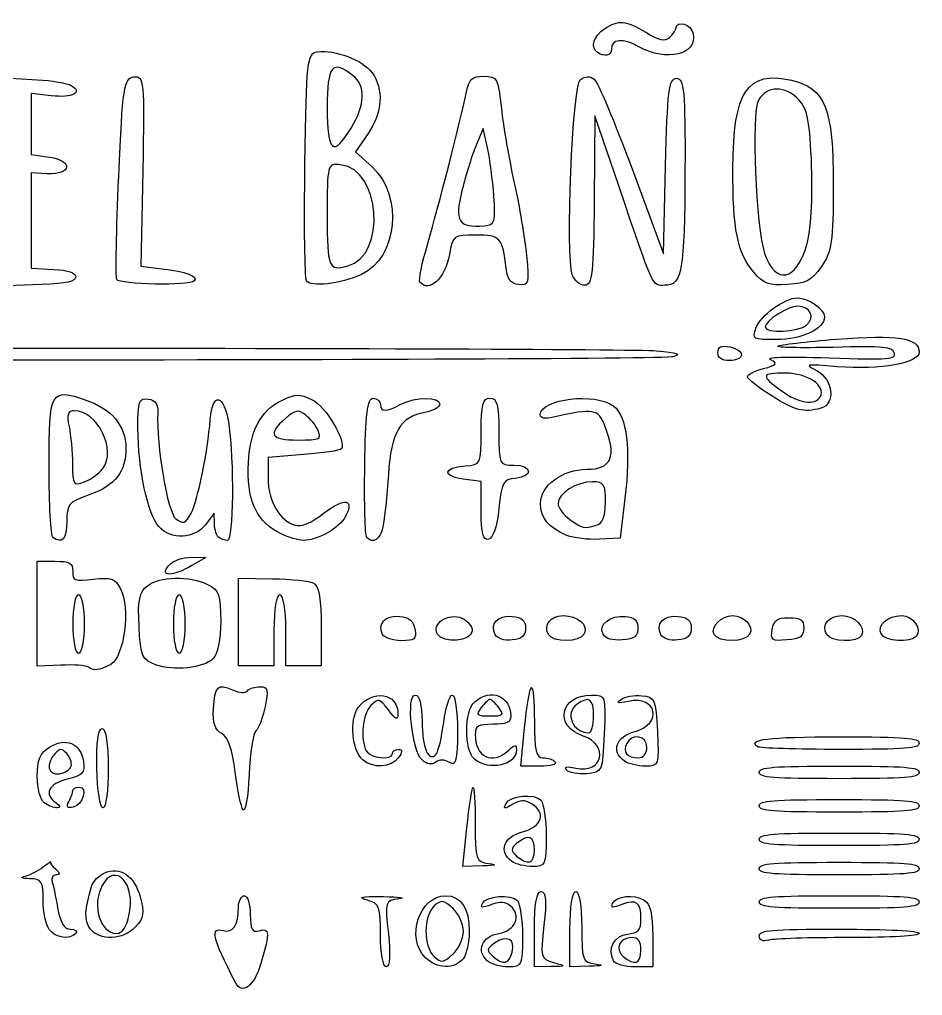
# Model space of a CAD drawing. Extents: x -6.1 to 24.6, y -6.3 to 20.9.
# Drawn here: x 10.57 to 24.63, y 5.69 to 20.88 of the extents above; entities that cross this region are included whole.
import ezdxf

# ---------------------------------------------------------------- set-up
doc = ezdxf.new("R2010")
doc.units = 0
doc.layers.add('Capa_1', color=7, linetype='CONTINUOUS')

msp = doc.modelspace()

# ---------------------------------------------------------------- linework, layer by layer
at = {"layer": 'Capa_1', "color": 7}
for points in [[(19.567933, 20.367397)], [(15.732101, 19.190076)], [(17.954373, 18.132544)], [(22.827213, 17.374421)], [(15.67863, 17.044144)], [(19.175508, 16.906844)], [(21.998848, 16.948907)], [(12.083304, 16.835225)], [(15.037635, 16.817749)], [(16.803266, 16.792116)], [(22.822522, 16.123973)], [(22.033798, 16.075974)], [(21.441418, 15.695533)], [(22.270931, 15.025614)], [(23.037034, 15.010564)], [(15.218384, 14.480932)], [(11.867245, 13.889599)], [(17.755875, 13.223887)], [(19.545041, 13.006787)], [(11.091185, 12.815362)], [(13.671065, 12.815362)], [(14.643138, 12.873572)], [(15.973312, 12.820899)], [(19.091884, 12.848919)], [(12.893914, 12.381336)], [(11.582592, 11.469884)], [(13.148947, 11.469884)], [(16.22284, 11.307121)], [(17.07322, 11.315151)], [(17.975952, 11.302548)], [(18.802719, 11.307109)], [(19.654897, 11.311848)], [(20.555833, 11.302558)], [(21.38215, 11.30796)], [(22.286925, 11.383721)], [(23.133233, 11.30713)], [(23.983497, 11.315378)], [(11.641507, 10.798918)], [(12.688254, 10.835138)], [(18.032291, 10.167812)], [(19.506508, 10.037601)], [(20.335755, 9.549326)], [(22.058179, 9.558403)], [(15.913063, 9.354048)], [(16.836613, 9.352205)], [(17.651991, 9.36417)], [(19.985628, 9.334484)], [(11.374106, 9.257103)], [(11.774253, 9.223804)], [(19.089048, 9.194496)], [(22.086388, 9.1587)], [(10.956048, 8.683442)], [(11.337562, 8.699416)], [(14.052735, 8.57661)], [(22.086388, 8.63787)], [(22.086388, 8.117041)], [(18.585122, 7.954282)], [(18.234995, 7.771992)], [(22.086388, 7.661315)], [(22.086388, 7.140486)], [(12.279518, 6.950224)], [(11.032996, 6.713032)], [(11.669116, 6.724724)], [(16.189519, 6.621753)], [(17.479459, 6.684759)], [(22.086388, 6.61269)], [(20.243616, 6.391792)], [(16.885783, 6.27607)], [(18.239539, 6.360793)], [(17.852223, 6.225449)], [(19.818815, 6.224297)], [(13.930769, 5.887237)]]:
    msp.add_lwpolyline(points, close=True, dxfattribs=at)
for points in [[(10.406204, 18.351322), (10.430858, 19.965923), (10.845482, 19.943687)], [(11.064115, 19.69424), (10.753344, 19.729874), (10.753344, 19.253827), (10.753344, 18.77778), (11.036692, 18.737738)], [(19.892842, 18.305778), (19.52611, 19.37999), (19.51631, 18.061639)], [(17.855644, 18.881237), (17.788761, 19.184678), (17.678532, 18.924263)], [(15.995968, 19.106038), (15.802417, 18.823529), (16.063286, 18.581864)], [(20.105703, 18.557391), (20.597059, 17.231566), (20.62765, 18.598745)], [(11.003114, 18.480794), (10.753344, 18.49305), (10.753344, 17.752307), (10.753344, 17.011563), (11.098864, 16.991357)], [(12.487617, 18.524612), (12.457907, 17.039385), (12.783522, 17.001527)], [(10.912967, 16.756281), (10.38155, 16.736722), (10.406204, 18.351322)], [(14.991882, 14.106605), (14.438887, 14.061255), (14.438887, 13.738896)], [(17.755875, 13.223887), (17.755875, 13.686666), (17.475861, 13.726237)], [(19.994552, 13.422997), (19.921132, 12.80451), (19.598647, 12.788541)], [(13.60595, 13.026948), (13.60226, 13.195133), (13.464799, 13.016098)], [(13.240214, 12.509378), (13.471432, 12.507208), (13.253913, 12.379166)], [(11.211527, 10.828833), (10.845482, 10.813571), (10.845482, 11.630006), (10.845482, 12.44644), (11.121898, 12.44644)], [(13.978194, 11.500354), (13.978194, 12.181862), (14.50799, 12.174392)], [(14.531025, 11.372229), (14.531025, 10.818847), (14.254609, 10.818847), (13.978194, 10.818847), (13.978194, 11.500354)], [(15.268133, 11.42936), (15.268133, 10.818847), (14.991718, 10.818847), (14.715302, 10.818847), (14.715302, 11.372229)], [(18.669682, 9.256359), (18.374812, 9.256359), (18.432736, 9.852324)], [(17.775599, 7.702733), (17.472839, 7.693873), (17.53474, 8.296076)], [(18.838504, 6.135503), (18.585122, 6.131383), (18.585122, 6.71731)], [(19.437404, 6.140243), (19.137954, 6.131383), (19.137954, 6.71731)], [(20.427894, 6.611684), (20.427894, 6.131377), (20.148587, 6.131377)]]:
    msp.add_lwpolyline(points, dxfattribs=at)
for points in [[(19.675006, 20.737078), (19.901079, 20.881641), (19.996933, 20.873521), (20.318041, 20.682607)], [(20.788613, 20.747168), (20.804408, 20.878411), (21.027714, 20.807693), (21.056902, 20.662205)], [(19.567933, 20.367397), (19.45345, 20.448289), (19.505745, 20.628844), (19.675006, 20.737078)], [(20.318041, 20.682607), (20.529144, 20.557094), (20.612364, 20.53868), (20.68583, 20.601227)], [(20.68583, 20.601227), (20.73805, 20.645688), (20.784304, 20.711361), (20.788613, 20.747168)], [(20.210862, 20.458432), (19.960472, 20.597599), (19.782923, 20.580744), (19.782923, 20.417807)], [(21.056902, 20.662205), (21.123087, 20.332319), (20.644962, 20.21716), (20.210862, 20.458432)], [(15.013181, 18.631452), (15.036172, 20.241723), (15.048847, 20.356323), (15.206318, 20.377724)], [(15.206318, 20.377724), (15.482619, 20.415275), (15.912479, 20.253278), (16.055657, 20.057642)], [(19.782923, 20.417807), (19.782923, 20.319426), (19.672476, 20.293528), (19.567933, 20.367397)], [(15.760615, 20.009625), (15.437771, 20.261692), (15.360272, 20.165013), (15.360272, 19.510197)], [(21.674935, 18.566193), (21.679585, 19.761364), (21.901192, 20.094732), (22.585008, 19.93527)], [(10.845482, 19.943687), (11.073525, 19.931457), (11.311478, 19.891516), (11.374265, 19.854931)], [(12.114963, 18.435208), (12.176171, 19.842071), (12.194921, 19.966187), (12.34941, 19.987104)], [(12.34941, 19.987104), (12.5086, 20.008658), (12.515783, 19.93265), (12.487617, 18.524612)], [(15.732101, 19.190076), (15.953188, 19.554514), (15.96351, 19.851211), (15.760615, 20.009625)], [(16.055657, 20.057642), (16.244646, 19.799408), (16.221835, 19.435715), (15.995968, 19.106038)], [(17.528853, 19.754336), (17.571394, 19.957601), (17.616498, 19.998475), (17.798258, 19.998475)], [(17.798258, 19.998475), (18.004369, 19.998475), (18.019664, 19.970281), (18.07195, 19.493921)], [(19.175507, 16.906844), (19.067129, 17.211957), (19.175607, 19.855847), (19.300173, 19.943826)], [(19.300173, 19.943826), (19.382282, 20.001843), (19.442465, 20.004665), (19.514358, 19.953866)], [(19.514358, 19.953866), (19.569352, 19.915008), (19.835458, 19.286594), (20.105703, 18.557391)], [(20.62765, 18.598745), (20.653656, 19.761006), (20.678955, 19.965924), (20.796448, 19.965924)], [(20.796448, 19.965924), (20.915279, 19.965924), (20.933881, 19.765114), (20.929131, 18.533641)], [(22.585008, 19.93527), (23.114116, 19.811885), (23.23812, 19.50286), (23.23812, 18.307672)], [(11.374265, 19.854931), (11.564135, 19.744294), (11.394424, 19.656366), (11.064115, 19.69424)], [(22.7062, 19.627136), (22.49232, 19.857591), (22.203549, 19.856217), (22.07413, 19.624126)], [(16.924679, 17.394325), (17.087415, 17.945085), (17.431471, 19.289033), (17.528853, 19.754336)], [(22.07413, 19.624126), (21.958765, 19.417244), (22.029795, 17.642702), (22.169625, 17.238315)], [(22.901379, 18.593123), (22.875981, 19.278122), (22.836628, 19.486598), (22.7062, 19.627136)], [(15.360272, 19.510197), (15.360272, 18.813971), (15.454646, 18.732721), (15.732101, 19.190076)], [(18.07195, 19.493921), (18.10241, 19.216416), (18.192154, 18.6964), (18.271378, 18.33833)], [(17.678532, 18.924263), (17.617906, 18.781035), (17.518723, 18.464369), (17.458126, 18.220561)], [(17.954373, 18.132544), (17.936859, 18.377433), (17.892429, 18.714345), (17.855644, 18.881237)], [(11.036692, 18.737738), (11.410903, 18.684855), (11.381808, 18.462211), (11.003114, 18.480794)], [(15.037635, 16.817749), (15.010652, 16.867434), (14.999647, 17.6836), (15.013181, 18.631452)], [(15.567584, 18.619549), (15.362027, 18.640176), (15.360272, 18.633423), (15.360272, 17.822028)], [(15.67863, 17.044144), (16.289144, 17.209681), (16.1942, 18.556667), (15.567584, 18.619549)], [(16.063286, 18.581864), (16.550971, 18.130083), (16.453176, 17.171428), (15.892948, 16.912058)], [(21.998848, 16.948907), (21.74594, 17.242757), (21.671232, 17.615772), (21.674935, 18.566193)], [(22.827213, 17.374424), (22.887716, 17.580351), (22.919541, 18.103311), (22.901379, 18.593123)], [(12.083304, 16.835225), (12.064126, 16.874177), (12.078374, 17.59417), (12.114963, 18.435208)], [(20.929131, 18.533641), (20.923051, 16.956876), (20.88545, 16.743288), (20.613967, 16.743288)], [(18.271378, 18.33833), (18.350604, 17.980259), (18.436704, 17.472222), (18.462714, 17.209358)], [(20.613967, 16.743288), (20.414731, 16.743288), (20.459052, 16.647256), (19.892842, 18.305778)], [(23.23812, 18.307672), (23.23812, 17.426877), (23.214387, 17.263131), (23.053842, 17.036255)], [(17.458126, 18.220561), (17.338516, 17.739322), (17.403938, 17.634685), (17.801944, 17.670643)], [(17.801944, 17.670643), (17.96957, 17.685788), (17.983344, 17.727524), (17.954373, 18.132544)], [(19.51631, 18.061639), (19.50799, 16.94383), (19.485752, 16.743288), (19.370055, 16.743288)], [(15.360272, 17.822028), (15.360272, 17.015039), (15.381349, 16.963539), (15.67863, 17.044144)], [(17.674505, 17.524533), (17.322785, 17.524533), (17.319807, 17.522353), (17.261516, 17.221858)], [(18.145627, 17.004236), (18.092965, 17.485566), (18.057681, 17.524533), (17.674505, 17.524533)], [(16.803266, 16.792116), (16.780112, 16.818971), (16.834748, 17.089965), (16.924679, 17.394325)], [(22.169625, 17.238315), (22.341664, 16.740784), (22.660431, 16.806761), (22.827213, 17.374421)], [(17.261516, 17.221858), (17.188418, 16.845025), (16.950232, 16.621657), (16.803266, 16.792116)], [(18.462714, 17.209358), (18.50611, 16.770772), (18.496028, 16.733297), (18.340252, 16.754165)], [(23.053842, 17.036255), (22.894394, 16.810927), (22.823275, 16.773128), (22.526003, 16.755716)], [(11.444383, 16.873495), (11.444383, 16.800239), (11.311608, 16.770953), (10.912967, 16.756281)], [(11.098864, 16.991357), (11.331857, 16.977732), (11.444383, 16.939347), (11.444383, 16.873495)], [(12.783522, 17.001527), (13.166242, 16.957029), (13.354895, 16.885838), (13.289182, 16.81071)], [(15.892948, 16.912058), (15.563053, 16.759325), (15.097257, 16.707965), (15.037635, 16.817749)], [(18.340252, 16.754165), (18.2202, 16.770248), (18.163216, 16.843467), (18.145627, 17.004236)], [(19.370055, 16.743288), (19.295007, 16.743288), (19.20746, 16.816889), (19.175508, 16.906844)], [(22.526003, 16.755716), (22.222992, 16.737968), (22.160771, 16.760766), (21.998848, 16.948907)], [(13.289182, 16.81071), (13.218861, 16.730312), (12.123997, 16.75257), (12.083304, 16.835225)], [(22.033798, 16.075974), (22.098459, 16.270448), (22.480674, 16.547977), (22.683846, 16.547977)], [(22.68818, 16.417769), (22.530458, 16.417769), (22.178527, 16.192988), (22.178527, 16.09225)], [(22.683846, 16.547977), (22.849254, 16.547977), (23.099912, 16.368678), (23.099912, 16.25036)], [(22.822522, 16.123973), (22.961382, 16.242195), (22.881098, 16.417769), (22.68818, 16.417769)], [(22.178527, 16.09225), (22.178527, 15.990476), (22.695642, 16.015948), (22.822522, 16.123973)], [(23.099912, 16.25036), (23.099912, 16.064687), (22.745308, 15.896939), (22.352815, 15.896939)], [(22.352815, 15.896939), (21.986855, 15.896939), (21.976251, 15.902889), (22.033798, 16.075974)], [(23.289225, 15.904229), (24.236867, 15.978987), (24.57413, 15.926833), (24.57413, 15.705533)], [(21.441418, 15.695533), (21.441418, 15.787593), (21.489009, 15.810852), (21.625695, 15.785595)], [(22.373792, 15.795897), (22.405173, 15.818236), (22.817119, 15.866985), (23.289225, 15.904229)], [(-1.90285, 15.725331), (-1.332669, 15.780552), (19.909023, 15.778799), (20.480176, 15.723481)], [(20.480176, 15.723481), (20.818909, 15.690675), (20.883196, 15.6682), (20.746418, 15.630401)], [(21.625695, 15.57142), (21.505861, 15.57142), (21.441418, 15.614823), (21.441418, 15.695533)], [(21.625695, 15.785595), (21.727047, 15.766868), (21.809971, 15.711017), (21.809971, 15.661483)], [(21.809971, 15.661483), (21.809971, 15.611948), (21.727047, 15.57142), (21.625695, 15.57142)], [(23.235323, 15.777282), (22.730099, 15.765181), (22.342411, 15.773562), (22.373792, 15.795897)], [(23.174595, 15.613441), (24.117087, 15.583248), (24.213731, 15.590537), (24.185323, 15.68967)], [(24.185323, 15.68967), (24.157885, 15.785422), (24.037752, 15.796501), (23.235323, 15.777282)], [(24.57413, 15.705533), (24.57413, 15.52743), (23.979303, 15.420298), (23.299414, 15.475949)], [(20.746418, 15.630401), (20.494931, 15.560901), (-2.330335, 15.558202), (-2.330335, 15.627671)], [(22.15237, 15.446562), (22.357513, 15.501673), (22.378276, 15.525784), (22.267544, 15.58031)], [(22.267544, 15.58031), (22.173728, 15.626505), (22.450843, 15.636627), (23.174595, 15.613441)], [(23.299414, 15.475949), (22.798204, 15.516974), (22.785679, 15.514395), (22.984739, 15.411149)], [(21.90211, 15.320192), (21.90211, 15.352719), (22.014727, 15.409586), (22.15237, 15.446562)], [(22.495787, 15.376109), (22.113651, 15.376109), (22.104486, 15.340184), (22.42611, 15.102981)], [(23.037034, 15.010564), (23.128333, 15.178676), (22.836002, 15.376109), (22.495787, 15.376109)], [(22.984739, 15.411149), (23.235596, 15.281036), (23.276772, 14.892181), (23.046306, 14.829693)], [(22.270931, 15.025614), (22.06808, 15.155106), (21.90211, 15.287666), (21.90211, 15.320192)], [(11.02976, 13.924168), (11.02976, 15.109339), (11.048501, 15.143097), (11.603226, 14.957099)], [(13.54024, 14.654908), (13.576038, 15.096704), (13.757527, 15.054014), (13.826524, 14.587569)], [(14.661536, 14.955359), (14.881643, 15.057261), (14.916734, 15.057623), (15.127244, 14.960169)], [(18.677261, 14.726577), (18.677261, 14.978001), (19.54079, 15.080298), (19.820389, 14.861997)], [(22.42611, 15.102981), (22.693204, 14.905995), (22.958452, 14.865869), (23.037034, 15.010564)], [(11.603226, 14.957099), (11.996775, 14.825143), (12.227561, 14.550285), (12.227561, 14.213536)], [(12.413662, 14.518258), (12.412052, 14.938002), (12.431125, 14.992302), (12.57308, 14.972196)], [(12.57308, 14.972196), (12.686643, 14.956111), (12.730944, 14.892134), (12.722896, 14.755835)], [(14.129828, 13.878723), (14.135388, 14.439208), (14.309888, 14.792554), (14.661536, 14.955359)], [(15.127244, 14.960169), (15.33685, 14.863127), (15.6677, 14.302809), (15.579419, 14.194377)], [(15.944361, 13.927661), (15.954832, 14.727658), (15.986402, 14.985486), (16.073866, 14.985486)], [(16.073866, 14.985486), (16.137475, 14.985486), (16.189519, 14.941541), (16.189519, 14.887831)], [(16.50658, 14.889901), (16.734007, 15.011446), (17.110905, 15.014556), (17.110905, 14.894891)], [(17.110905, 14.894891), (17.110905, 14.845061), (17.007773, 14.786003), (16.881724, 14.763649)], [(17.755875, 14.468981), (17.755875, 14.884694), (17.782845, 14.985486), (17.894083, 14.985486)], [(17.894083, 14.985486), (18.005416, 14.985486), (18.032291, 14.884214), (18.032291, 14.464656)], [(23.046306, 14.829693), (22.774299, 14.755939), (22.640367, 14.789781), (22.270931, 15.025614)], [(11.422586, 14.790175), (11.323212, 14.790175), (11.303367, 14.730607), (11.341247, 14.546035)], [(11.867245, 13.889599), (12.085939, 14.178334), (11.783843, 14.790175), (11.422586, 14.790175)], [(12.722896, 14.755835), (12.693673, 14.260884), (12.875447, 13.19772), (13.004939, 13.106225)], [(15.021953, 14.725072), (14.902956, 14.811624), (14.867416, 14.805252), (14.709358, 14.669031)], [(16.189519, 14.887831), (16.189519, 14.766323), (16.27641, 14.76689), (16.50658, 14.889901)], [(16.881724, 14.763649), (16.494238, 14.694932), (16.354345, 14.457451), (16.311829, 13.796197)], [(19.683333, 14.552706), (19.578966, 14.818288), (19.509353, 14.830342), (18.884573, 14.691013)], [(19.820389, 14.861997), (20.026027, 14.70144), (20.086755, 14.199693), (19.994552, 13.422997)], [(13.241598, 13.19609), (13.344251, 13.386867), (13.498577, 14.140727), (13.54024, 14.654908)], [(14.709358, 14.669031), (14.426136, 14.424938), (14.479261, 14.334449), (14.905789, 14.334449)], [(15.218384, 14.480932), (15.184193, 14.561498), (15.095799, 14.671361), (15.021953, 14.725072)], [(18.884573, 14.691013), (18.744869, 14.659859), (18.677261, 14.671456), (18.677261, 14.726577)], [(11.341247, 14.546035), (11.368807, 14.411759), (11.39292, 14.147059), (11.394833, 13.957811)], [(12.73889, 12.985758), (12.568, 13.170043), (12.416083, 13.885892), (12.413662, 14.518258)], [(13.826524, 14.587569), (13.911805, 14.01105), (13.900031, 12.771959), (13.809272, 12.771959)], [(14.905789, 14.334449), (15.251426, 14.334449), (15.27572, 14.345832), (15.218384, 14.480932)], [(17.5096, 13.931874), (17.753396, 13.952268), (17.755875, 13.957673), (17.755875, 14.468981)], [(18.032291, 14.464656), (18.032291, 13.952507), (18.036131, 13.943826), (18.262637, 13.943826)], [(19.400324, 13.878723), (19.788674, 13.878723), (19.871077, 14.074963), (19.683333, 14.552706)], [(12.227561, 14.213536), (12.227561, 13.840785), (12.061086, 13.627371), (11.656573, 13.481556)], [(15.579419, 14.194377), (15.560422, 14.171045), (15.296031, 14.131548), (14.991882, 14.106605)], [(11.091185, 12.815362), (11.057402, 12.839232), (11.02976, 13.338196), (11.02976, 13.924168)], [(11.394833, 13.957811), (11.398103, 13.635537), (11.40986, 13.618093), (11.580479, 13.682612)], [(11.580479, 13.682612), (11.68067, 13.7205), (11.809715, 13.813644), (11.867245, 13.889599)], [(14.643138, 12.873566), (14.274513, 13.056004), (14.124582, 13.349595), (14.129828, 13.878723)], [(15.973312, 12.820897), (15.949769, 12.847814), (15.936741, 13.345858), (15.944361, 13.927661)], [(17.475861, 13.726237), (17.141533, 13.773483), (17.162762, 13.902862), (17.5096, 13.931874)], [(18.262637, 13.943826), (18.553187, 13.943826), (18.573014, 13.765602), (18.285672, 13.736767)], [(18.680191, 13.344576), (18.676421, 13.620497), (19.02456, 13.878723), (19.400324, 13.878723)], [(14.438887, 13.738896), (14.438887, 13.388049), (14.620748, 13.071949), (14.85991, 13.007101)], [(16.311829, 13.796197), (16.290575, 13.465613), (16.25248, 13.099921), (16.227177, 12.983548)], [(18.285672, 13.736767), (18.098841, 13.718018), (18.073808, 13.671443), (18.032291, 13.265339)], [(19.490728, 13.683411), (19.238619, 13.683411), (18.953676, 13.505348), (18.953676, 13.347802)], [(19.690786, 13.364858), (19.690786, 13.648384), (19.668789, 13.683411), (19.490728, 13.683411)], [(11.656573, 13.481556), (11.329551, 13.363673), (11.306175, 13.33579), (11.306175, 13.063602)], [(15.31412, 13.199615), (15.631637, 13.444551), (15.790932, 13.416692), (15.643162, 13.142069)], [(17.871048, 12.787912), (17.786154, 12.768154), (17.755875, 12.882771), (17.755875, 13.223887)], [(18.032291, 13.265339), (18.003894, 12.987586), (17.942038, 12.804433), (17.871048, 12.787912)], [(19.091884, 12.848919), (18.802681, 12.968738), (18.683362, 13.11239), (18.680191, 13.344576)], [(18.953676, 13.347802), (18.953676, 13.281738), (19.036602, 13.169091), (19.137954, 13.097477)], [(19.545041, 13.006787), (19.650464, 13.035372), (19.690786, 13.134436), (19.690786, 13.364858)], [(13.004939, 13.106225), (13.125424, 13.021091), (13.153088, 13.031596), (13.241598, 13.19609)], [(14.85991, 13.007101), (14.961898, 12.979448), (15.110189, 13.0423), (15.31412, 13.199615)], [(15.643162, 13.142069), (15.546345, 12.962138), (15.21161, 12.771965), (14.991718, 12.771965)], [(19.137954, 13.097477), (19.344192, 12.951753), (19.343028, 12.952013), (19.545041, 13.006787)], [(11.306175, 13.063602), (11.306175, 12.791388), (11.237439, 12.712021), (11.091185, 12.815362)], [(13.464799, 13.016098), (13.291474, 12.790353), (12.93395, 12.775409), (12.73889, 12.985758)], [(13.671066, 12.815362), (13.637281, 12.839232), (13.60798, 12.934446), (13.60595, 13.026948)], [(16.227177, 12.983548), (16.183874, 12.784407), (16.06939, 12.711056), (15.973312, 12.820899)], [(13.809272, 12.771959), (13.767041, 12.771959), (13.704848, 12.79149), (13.671065, 12.815362)], [(14.991718, 12.771965), (14.912917, 12.771965), (14.756056, 12.817688), (14.643138, 12.873572)], [(19.598647, 12.788541), (19.421281, 12.779761), (19.193236, 12.806928), (19.091884, 12.848919)], [(12.893914, 12.381336), (12.960558, 12.456739), (13.106318, 12.510633), (13.240214, 12.509378)], [(11.121898, 12.44644), (11.353415, 12.44644), (11.398314, 12.420667), (11.398314, 12.287774)], [(13.253913, 12.379166), (12.954139, 12.202706), (12.737189, 12.204012), (12.893914, 12.381336)], [(11.398314, 12.287774), (11.398314, 12.143005), (11.42637, 12.132324), (11.71863, 12.165836)], [(11.71863, 12.165836), (12.006985, 12.1989), (12.049227, 12.183876), (12.141996, 12.01526)], [(12.560247, 12.063783), (12.751451, 12.213068), (13.216613, 12.223444), (13.496999, 12.084678)], [(14.50799, 12.174392), (14.799378, 12.170282), (15.089615, 12.138337), (15.152961, 12.103399)], [(12.141996, 12.01526), (12.298913, 11.730048), (12.198164, 10.947172), (11.990752, 10.840009)], [(12.430793, 11.43072), (12.40913, 11.83887), (12.435153, 11.96611), (12.560247, 12.063783)], [(13.496999, 12.084678), (13.676602, 11.995791), (13.701778, 11.925284), (13.701778, 11.511188)], [(15.152961, 12.103399), (15.23052, 12.06062), (15.268133, 11.84049), (15.268133, 11.42936)], [(11.490453, 11.92561), (11.437801, 11.92561), (11.398314, 11.730299), (11.398314, 11.469884)], [(11.582592, 11.469884), (11.582592, 11.730299), (11.543103, 11.92561), (11.490453, 11.92561)], [(13.056808, 11.92561), (13.004158, 11.92561), (12.964669, 11.730299), (12.964669, 11.469884)], [(13.148947, 11.469884), (13.148947, 11.730299), (13.109458, 11.92561), (13.056808, 11.92561)], [(14.623163, 11.925609), (14.568964, 11.925609), (14.531025, 11.697747), (14.531025, 11.372229)], [(14.715302, 11.372229), (14.715302, 11.697747), (14.677363, 11.925609), (14.623163, 11.925609)], [(16.22284, 11.307121), (16.133339, 11.47192), (16.264593, 11.61085), (16.488557, 11.588378)], [(16.488557, 11.588378), (16.637428, 11.573441), (16.704542, 11.516811), (16.725436, 11.388501)], [(17.07322, 11.315151), (16.983074, 11.481142), (17.251519, 11.651427), (17.458154, 11.55933)], [(17.458154, 11.55933), (17.545886, 11.520227), (17.617668, 11.432834), (17.617668, 11.365122)], [(17.975952, 11.302548), (17.884212, 11.47147), (18.012796, 11.611087), (18.239191, 11.588371)], [(18.239191, 11.588371), (18.39147, 11.573092), (18.446915, 11.524087), (18.446915, 11.40477)], [(18.802719, 11.307108), (18.72207, 11.45561), (18.834953, 11.600075), (19.031642, 11.600075)], [(19.031642, 11.600075), (19.260103, 11.600075), (19.433167, 11.450026), (19.360032, 11.315359)], [(19.654897, 11.311848), (19.57489, 11.459167), (19.76809, 11.61089), (20.005207, 11.586951)], [(20.005207, 11.586951), (20.141617, 11.573181), (20.197547, 11.520203), (20.197547, 11.404774)], [(20.555833, 11.302558), (20.464092, 11.471481), (20.592677, 11.611096), (20.819071, 11.588382)], [(20.819071, 11.588382), (20.971351, 11.573102), (21.026794, 11.524098), (21.026794, 11.404779)], [(21.38215, 11.307958), (21.321085, 11.420396), (21.499232, 11.600094), (21.671765, 11.600094)], [(21.671765, 11.600094), (21.848208, 11.600094), (22.004445, 11.434206), (21.939911, 11.31538)], [(22.286925, 11.383723), (22.310773, 11.530779), (22.362803, 11.567543), (22.547081, 11.567543)], [(22.547081, 11.567543), (22.731358, 11.567543), (22.777427, 11.534991), (22.777427, 11.404783)], [(23.133233, 11.30713), (23.051406, 11.457798), (23.166504, 11.600097), (23.370194, 11.600097)], [(23.370194, 11.600097), (23.568757, 11.600097), (23.745635, 11.422787), (23.678684, 11.290854)], [(23.983497, 11.31538), (23.911538, 11.447877), (24.082239, 11.600092), (24.302787, 11.600092)], [(24.302787, 11.600092), (24.478369, 11.600092), (24.626419, 11.387025), (24.528569, 11.275156)], [(11.398314, 11.469884), (11.398314, 11.209469), (11.437801, 11.014158), (11.490453, 11.014158)], [(11.490453, 11.014158), (11.543103, 11.014158), (11.582592, 11.209469), (11.582592, 11.469884)], [(12.688254, 10.835138), (12.476481, 10.913065), (12.455721, 10.96109), (12.430793, 11.43072)], [(12.964669, 11.469884), (12.964669, 11.209469), (13.004158, 11.014158), (13.056808, 11.014158)], [(13.056808, 11.014158), (13.109458, 11.014158), (13.148947, 11.209469), (13.148947, 11.469884)], [(13.701778, 11.511188), (13.701778, 11.235127), (13.653946, 10.993684), (13.586605, 10.929823)], [(18.446915, 11.40477), (18.446915, 11.285452), (18.39147, 11.236448), (18.239191, 11.221168)], [(20.197547, 11.404774), (20.197547, 11.277577), (20.144758, 11.237689), (19.955938, 11.222216)], [(21.026794, 11.404779), (21.026794, 11.285462), (20.971351, 11.236457), (20.819071, 11.221179)], [(22.777427, 11.404783), (22.777427, 11.274576), (22.725396, 11.237812), (22.517272, 11.220962)], [(16.515233, 11.209465), (16.383585, 11.209465), (16.252008, 11.25341), (16.22284, 11.307121)], [(16.725436, 11.388501), (16.75062, 11.233848), (16.721986, 11.209465), (16.515233, 11.209465)], [(17.617668, 11.365122), (17.617668, 11.197637), (17.159861, 11.155619), (17.07322, 11.315151)], [(18.239191, 11.221168), (18.114594, 11.208666), (18.009251, 11.241233), (17.975952, 11.302548)], [(19.360032, 11.315359), (19.287773, 11.182306), (18.873826, 11.176178), (18.802719, 11.307109)], [(19.955938, 11.222216), (19.796271, 11.209134), (19.69417, 11.239534), (19.654897, 11.311848)], [(20.819071, 11.221179), (20.694473, 11.208677), (20.58913, 11.241244), (20.555833, 11.302558)], [(21.939911, 11.31538), (21.867417, 11.181893), (21.453603, 11.176385), (21.38215, 11.30796)], [(22.517272, 11.220962), (22.280621, 11.201803), (22.259811, 11.216512), (22.286925, 11.383721)], [(23.678684, 11.290854), (23.620663, 11.176517), (23.197306, 11.18915), (23.133233, 11.30713)], [(24.528569, 11.275156), (24.436934, 11.170393), (24.046593, 11.199196), (23.983497, 11.315378)], [(11.641507, 10.798918), (11.606343, 10.823765), (11.412852, 10.837227), (11.211527, 10.828833)], [(11.990752, 10.840009), (11.801712, 10.742339), (11.733021, 10.734256), (11.641507, 10.798918)], [(13.586605, 10.929823), (13.429492, 10.780828), (12.968024, 10.73219), (12.688254, 10.835138)], [(13.588291, 10.146344), (13.610322, 10.504031), (13.652692, 10.546307), (13.885974, 10.443367)], [(14.117568, 10.429557), (14.148246, 10.46463), (14.2378, 10.493326), (14.316578, 10.493326)], [(14.316578, 10.493326), (14.435169, 10.493326), (14.448601, 10.440128), (14.394657, 10.184084)], [(18.537893, 10.481659), (18.563868, 10.500014), (18.585122, 10.261127), (18.585122, 9.950799)], [(13.885974, 10.443367), (13.997068, 10.394346), (14.082323, 10.389261), (14.117568, 10.429557)], [(15.842498, 10.167232), (16.061926, 10.460609), (16.466555, 10.397082), (16.460836, 10.070153)], [(16.836613, 9.352208), (16.678837, 9.486534), (16.586364, 10.363124), (16.72997, 10.363124)], [(16.72997, 10.363124), (16.796604, 10.363124), (16.835, 10.215634), (16.835901, 9.956225)], [(17.173413, 9.937295), (17.204367, 10.1715), (17.265158, 10.363124), (17.308505, 10.363124)], [(17.308505, 10.363124), (17.351854, 10.363124), (17.38732, 10.110513), (17.38732, 9.80177)], [(17.656704, 10.259476), (17.910508, 10.47556), (18.216576, 10.351358), (18.216576, 10.032281)], [(18.432736, 9.852324), (18.464594, 10.180103), (18.511915, 10.463305), (18.537893, 10.481659)], [(19.345265, 9.725287), (18.884371, 9.880653), (18.98264, 10.363121), (19.475178, 10.363121)], [(19.506508, 10.037601), (19.506508, 10.306782), (19.438998, 10.354481), (19.24852, 10.219892)], [(19.475178, 10.363121), (19.696319, 10.363121), (19.697537, 10.359391), (19.671208, 9.76091)], [(19.93354, 10.296214), (19.99104, 10.339077), (20.136158, 10.364343), (20.256024, 10.352359)], [(20.151479, 9.797117), (20.59026, 9.914143), (20.491477, 10.360081), (20.047809, 10.265117)], [(20.256024, 10.352359), (20.4625, 10.331717), (20.475372, 10.302319), (20.500724, 9.793466)], [(14.394657, 10.184084), (14.358821, 10.014), (14.293583, 9.843958), (14.249682, 9.806214)], [(16.039467, 10.199924), (15.909572, 10.074407), (15.869716, 9.672416), (15.969031, 9.489544)], [(16.312193, 10.130987), (16.173031, 10.312628), (16.15961, 10.316021), (16.039467, 10.199924)], [(17.651984, 9.36417), (17.490736, 9.501642), (17.493996, 10.120956), (17.656704, 10.259476)], [(17.894083, 10.298019), (17.872311, 10.298019), (17.810117, 10.239426), (17.755875, 10.167812)], [(18.032291, 10.167812), (17.978049, 10.239426), (17.915855, 10.298019), (17.894083, 10.298019)], [(19.24852, 10.219892), (19.053082, 10.081798), (19.179877, 9.777186), (19.432797, 9.777186)], [(20.047809, 10.265117), (19.879709, 10.229136), (19.853224, 10.236343), (19.93354, 10.296214)], [(13.717374, 9.762126), (13.614088, 9.819899), (13.575295, 9.935366), (13.588291, 10.146344)], [(15.913063, 9.354048), (15.743752, 9.498195), (15.701998, 9.979381), (15.842498, 10.167232)], [(16.460836, 10.070153), (16.458996, 9.964598), (16.430846, 9.976115), (16.312193, 10.130987)], [(17.755875, 10.167812), (17.669142, 10.053302), (17.685804, 10.037604), (17.894083, 10.037604)], [(17.894083, 10.037604), (18.102362, 10.037604), (18.119024, 10.053302), (18.032291, 10.167812)], [(18.216576, 10.032281), (18.216576, 9.936925), (18.151222, 9.907399), (17.94016, 9.907399)], [(19.432797, 9.777186), (19.473338, 9.777186), (19.506508, 9.894373), (19.506508, 10.037601)], [(16.835901, 9.956225), (16.837311, 9.545656), (16.93923, 9.308069), (17.056435, 9.442065)], [(17.056435, 9.442065), (17.089821, 9.480235), (17.142461, 9.703088), (17.173413, 9.937295)], [(17.94016, 9.907399), (17.709235, 9.907399), (17.663744, 9.881488), (17.663744, 9.749965)], [(18.585122, 9.950799), (18.585122, 9.502933), (18.612504, 9.386567), (18.717893, 9.386567)], [(11.774253, 9.223804), (11.764893, 9.615363), (11.794624, 9.842289), (11.855301, 9.842289)], [(11.855301, 9.842289), (11.914941, 9.842289), (11.951146, 9.608663), (11.951146, 9.223804)], [(13.927051, 9.162543), (13.884359, 9.518435), (13.819022, 9.705267), (13.717374, 9.762126)], [(14.249682, 9.806214), (14.205783, 9.768469), (14.157835, 9.460854), (14.143133, 9.122625)], [(17.38732, 9.80177), (17.38732, 9.343379), (17.364949, 9.253535), (17.265349, 9.311943)], [(17.663744, 9.749965), (17.663744, 9.396464), (17.930384, 9.267732), (18.180453, 9.5005)], [(19.671208, 9.76091), (19.644906, 9.163008), (19.642966, 9.158558), (19.400037, 9.138694)], [(19.985628, 9.334484), (19.771753, 9.485605), (19.855088, 9.718068), (20.151479, 9.797117)], [(20.335755, 9.549326), (20.335755, 9.731387), (20.112487, 9.773644), (20.022829, 9.608555)], [(20.500724, 9.793466), (20.526888, 9.268333), (20.522678, 9.256359), (20.311839, 9.256359)], [(11.035153, 9.552771), (11.285469, 9.712836), (11.525938, 9.611516), (11.565594, 9.329271)], [(18.180453, 9.5005), (18.28345, 9.596371), (18.303319, 9.598435), (18.305784, 9.51352)], [(19.230057, 9.223812), (19.650088, 9.129616), (19.755191, 9.587104), (19.345265, 9.725287)], [(20.022829, 9.608555), (19.952896, 9.479785), (20.028549, 9.386567), (20.202986, 9.386567)], [(22.058179, 9.558403), (21.894034, 9.674386), (22.207392, 9.712081), (23.335696, 9.712081)], [(23.335696, 9.712081), (24.3751, 9.712081), (24.57413, 9.696386), (24.57413, 9.614425)], [(24.57413, 9.614425), (24.57413, 9.532503), (24.376202, 9.51677), (23.345615, 9.51677)], [(10.845482, 9.096526), (10.845482, 9.35198), (10.890503, 9.460275), (11.035153, 9.552771)], [(11.123309, 9.451667), (10.972973, 9.289851), (11.010386, 9.113964), (11.189944, 9.138398)], [(11.30606, 9.451667), (11.224262, 9.538471), (11.203956, 9.538471), (11.123309, 9.451667)], [(11.374106, 9.257103), (11.387295, 9.310403), (11.356673, 9.397957), (11.30606, 9.451667)], [(15.969031, 9.489544), (16.029794, 9.377659), (16.373797, 9.345468), (16.373797, 9.451668)], [(16.373797, 9.451668), (16.373797, 9.487475), (16.416718, 9.516772), (16.469176, 9.516772)], [(16.469176, 9.516772), (16.533844, 9.516772), (16.5328, 9.474844), (16.465936, 9.386564)], [(18.305784, 9.51352), (18.312784, 9.27275), (17.876203, 9.17302), (17.651991, 9.36417)], [(20.202986, 9.386567), (20.28318, 9.386567), (20.335755, 9.451016), (20.335755, 9.549326)], [(23.345615, 9.51677), (22.669932, 9.51677), (22.090586, 9.535505), (22.058179, 9.558403)], [(11.565594, 9.329271), (11.590906, 9.149127), (11.558114, 9.113346), (11.312214, 9.052776)], [(16.465936, 9.386564), (16.349375, 9.232671), (16.074608, 9.216511), (15.913063, 9.354048)], [(17.049524, 9.317153), (16.985814, 9.272136), (16.917435, 9.283394), (16.836613, 9.352205)], [(17.265349, 9.311943), (17.18255, 9.360496), (17.113234, 9.362171), (17.049524, 9.317153)], [(18.907608, 9.321463), (18.94104, 9.28324), (18.842799, 9.256359), (18.669682, 9.256359)], [(18.717893, 9.386567), (18.790915, 9.386567), (18.876288, 9.35727), (18.907608, 9.321463)], [(20.311839, 9.256359), (20.193235, 9.256359), (20.04644, 9.291516), (19.985628, 9.334484)], [(11.189944, 9.138398), (11.278046, 9.150386), (11.360918, 9.203804), (11.374106, 9.257103)], [(11.870096, 8.605318), (11.82552, 8.605318), (11.78239, 8.883637), (11.774253, 9.223804)], [(11.951146, 9.223804), (11.951146, 8.883637), (11.914674, 8.605318), (11.870096, 8.605318)], [(14.052735, 8.57661), (14.017717, 8.61453), (13.96116, 8.878201), (13.927051, 9.162543)], [(14.143133, 9.122625), (14.128431, 8.784395), (14.087751, 8.538689), (14.052735, 8.57661)], [(19.089048, 9.194496), (19.04221, 9.248046), (19.083618, 9.256654), (19.230057, 9.223812)], [(19.400037, 9.138694), (19.265463, 9.127692), (19.125517, 9.152801), (19.089048, 9.194496)], [(22.086388, 9.1587), (22.086388, 9.240682), (22.286022, 9.256356), (23.330259, 9.256356)], [(23.330259, 9.061044), (22.286022, 9.061044), (22.086388, 9.076717), (22.086388, 9.1587)], [(23.330259, 9.256356), (24.374496, 9.256356), (24.57413, 9.240682), (24.57413, 9.1587)], [(24.57413, 9.1587), (24.57413, 9.076717), (24.374496, 9.061044), (23.330259, 9.061044)], [(10.956048, 8.683442), (10.895238, 8.726411), (10.845482, 8.912299), (10.845482, 9.096526)], [(11.312214, 9.052776), (11.017437, 8.980167), (10.943926, 8.822216), (11.140326, 8.683442)], [(11.337562, 8.699416), (11.370975, 8.76094), (11.398314, 8.838179), (11.398314, 8.871058)], [(11.398314, 8.871058), (11.398314, 8.903935), (11.442659, 8.930837), (11.49686, 8.930837)], [(11.49686, 8.930837), (11.640074, 8.930837), (11.560187, 8.653583), (11.406666, 8.61781)], [(17.53474, 8.296076), (17.568787, 8.627292), (17.611739, 8.910493), (17.63019, 8.925413)], [(17.63019, 8.925413), (17.64864, 8.940332), (17.663737, 8.686024), (17.663737, 8.360283)], [(18.139698, 8.670423), (18.198824, 8.798065), (18.58817, 8.83675), (18.688465, 8.724947)], [(11.158753, 8.605318), (11.108077, 8.605318), (11.01686, 8.640474), (10.956048, 8.683442)], [(11.140326, 8.683442), (11.201751, 8.64004), (11.209942, 8.605318), (11.158753, 8.605318)], [(11.406666, 8.61781), (11.315524, 8.596573), (11.294922, 8.62091), (11.337562, 8.699416)], [(18.247654, 8.662113), (18.116299, 8.585499), (18.10091, 8.586682), (18.139698, 8.670423)], [(18.539052, 8.670423), (18.428206, 8.735425), (18.370518, 8.733781), (18.247654, 8.662113)], [(18.400845, 8.234625), (18.707948, 8.316531), (18.776096, 8.531418), (18.539052, 8.670423)], [(18.688465, 8.724947), (18.731426, 8.677055), (18.767213, 8.42547), (18.767989, 8.165869)], [(22.086388, 8.63787), (22.086388, 8.719853), (22.286022, 8.735525), (23.330259, 8.735525)], [(23.330259, 8.735525), (24.374496, 8.735525), (24.57413, 8.719853), (24.57413, 8.63787)], [(23.330259, 8.540214), (22.286022, 8.540214), (22.086388, 8.555887), (22.086388, 8.63787)], [(24.57413, 8.63787), (24.57413, 8.555887), (24.374496, 8.540214), (23.330259, 8.540214)], [(17.663737, 8.360283), (17.663737, 7.797853), (17.674181, 7.766606), (17.871048, 7.739812)], [(18.234995, 7.771992), (18.02112, 7.923112), (18.104455, 8.155575), (18.400845, 8.234625)], [(22.086388, 8.117041), (22.086388, 8.199023), (22.286022, 8.214697), (23.330259, 8.214697)], [(23.330259, 8.214697), (24.374496, 8.214697), (24.57413, 8.199023), (24.57413, 8.117041)], [(18.585122, 7.954282), (18.585122, 8.168267), (18.486335, 8.203168), (18.308707, 8.051937)], [(18.767989, 8.165869), (18.769359, 7.716458), (18.759259, 7.693867), (18.557481, 7.693867)], [(23.330259, 8.019385), (22.286022, 8.019385), (22.086388, 8.035059), (22.086388, 8.117041)], [(24.57413, 8.117041), (24.57413, 8.035059), (24.374496, 8.019385), (23.330259, 8.019385)], [(18.308707, 8.051937), (18.217195, 7.974026), (18.217195, 7.934537), (18.308707, 7.856626)], [(18.308707, 7.856626), (18.486335, 7.705396), (18.585122, 7.740296), (18.585122, 7.954282)], [(10.937621, 7.685829), (11.013635, 7.744398), (11.065823, 7.780186), (11.053594, 7.765359)], [(11.053594, 7.765359), (11.041366, 7.750532), (11.077538, 7.699083), (11.13398, 7.65103)], [(12.279518, 6.950224), (12.381316, 7.429883), (12.058192, 7.771079), (11.856726, 7.396662)], [(18.557481, 7.693867), (18.440926, 7.693867), (18.295807, 7.729023), (18.234995, 7.771992)], [(22.086388, 7.661315), (22.086388, 7.743297), (22.286022, 7.75897), (23.330259, 7.75897)], [(23.330259, 7.75897), (24.374496, 7.75897), (24.57413, 7.743297), (24.57413, 7.661315)], [(10.661205, 7.544089), (10.73722, 7.563478), (10.861606, 7.627261), (10.937621, 7.685829)], [(11.13398, 7.65103), (11.200102, 7.594735), (11.202885, 7.56366), (11.1418, 7.56366)], [(11.890096, 7.592374), (12.134574, 7.701338), (12.355915, 7.553783), (12.44924, 7.21963)], [(17.871048, 7.739812), (18.019235, 7.719645), (17.992015, 7.70907), (17.775599, 7.702733)], [(23.330259, 7.563659), (22.286022, 7.563659), (22.086388, 7.579332), (22.086388, 7.661315)], [(24.57413, 7.661315), (24.57413, 7.579332), (24.374496, 7.563659), (23.330259, 7.563659)], [(10.73031, 7.503696), (10.595582, 7.507036), (10.571387, 7.521178), (10.661205, 7.544089)], [(10.937621, 7.168758), (10.937621, 7.465846), (10.917059, 7.499067), (10.73031, 7.503696)], [(11.1418, 7.56366), (11.089664, 7.56366), (11.061696, 7.512391), (11.079648, 7.449729)], [(11.079648, 7.449729), (11.097601, 7.387066), (11.137722, 7.196638), (11.168806, 7.026554)], [(11.697559, 7.397396), (11.719202, 7.467083), (11.805843, 7.554822), (11.890096, 7.592374)], [(11.669116, 6.724724), (11.575072, 6.848886), (11.582616, 7.02729), (11.697559, 7.397396)], [(11.856726, 7.396662), (11.691253, 7.089138), (11.823133, 6.652208), (12.081427, 6.652208)], [(18.585122, 6.71731), (18.585122, 7.113633), (18.619225, 7.303244), (18.690509, 7.303244)], [(18.690509, 7.303244), (18.765963, 7.303244), (18.778385, 7.154897), (18.734246, 6.780926)], [(19.137954, 6.71731), (19.137954, 7.06453), (19.175492, 7.303244), (19.230093, 7.303244)], [(19.230093, 7.303244), (19.284232, 7.303244), (19.322232, 7.076891), (19.322232, 6.754391)], [(11.033001, 6.713032), (10.980542, 6.782292), (10.937621, 6.987368), (10.937621, 7.168758)], [(12.44924, 7.21963), (12.516556, 6.978602), (12.50277, 6.888466), (12.378013, 6.75393)], [(13.978194, 7.048154), (13.978194, 7.152647), (14.019657, 7.238141), (14.070332, 7.238141)], [(14.070332, 7.238141), (14.121009, 7.238141), (14.162471, 7.107225), (14.162471, 6.947217)], [(15.982208, 7.171008), (15.819373, 7.217255), (15.873733, 7.22887), (16.235588, 7.225148)], [(16.189519, 6.621753), (16.189519, 7.069443), (16.171473, 7.117254), (15.982208, 7.171008)], [(16.235588, 7.225148), (16.48897, 7.222548), (16.597128, 7.207169), (16.475939, 7.190988)], [(16.475939, 7.190988), (16.259781, 7.162126), (16.256665, 7.151784), (16.311813, 6.646473)], [(16.885783, 6.27607), (16.578186, 6.586372), (16.794462, 7.238141), (17.205027, 7.238141)], [(17.314314, 7.042302), (17.162345, 7.17491), (17.13907, 7.177804), (17.022543, 7.078596)], [(17.205027, 7.238141), (17.444126, 7.238141), (17.571598, 7.045707), (17.571598, 6.684759)], [(17.775466, 7.117887), (17.831366, 7.237715), (18.223593, 7.269826), (18.319911, 7.162457)], [(18.213966, 7.077597), (18.130938, 7.148285), (18.061083, 7.153663), (17.919816, 7.100242)], [(18.319911, 7.162457), (18.362872, 7.114565), (18.398659, 6.86298), (18.399435, 6.603379)], [(19.802933, 7.117887), (19.859168, 7.237216), (20.130698, 7.26627), (20.294112, 7.170441)], [(20.243616, 6.873747), (20.243616, 7.137933), (20.177784, 7.187566), (19.944426, 7.09932)], [(20.294112, 7.170441), (20.388939, 7.114832), (20.427894, 6.952137), (20.427894, 6.611684)], [(22.086388, 7.140486), (22.086388, 7.222468), (22.286022, 7.238142), (23.330259, 7.238142)], [(23.330259, 7.238142), (24.374496, 7.238142), (24.57413, 7.222468), (24.57413, 7.140486)], [(11.168806, 7.026554), (11.207824, 6.813056), (11.268049, 6.717312), (11.363322, 6.717312)], [(13.740222, 6.695834), (13.89272, 6.654486), (13.978194, 6.78103), (13.978194, 7.048154)], [(17.022543, 7.078596), (16.952898, 7.019301), (16.895915, 6.842075), (16.895915, 6.684759)], [(17.479459, 6.684759), (17.479459, 6.802149), (17.405144, 6.963045), (17.314314, 7.042302)], [(17.919816, 7.100242), (17.774544, 7.045308), (17.743384, 7.049115), (17.775466, 7.117887)], [(18.032291, 6.652207), (18.291544, 6.694851), (18.390733, 6.9271), (18.213966, 7.077597)], [(19.944426, 7.09932), (19.801694, 7.045346), (19.770666, 7.049417), (19.802933, 7.117887)], [(23.330259, 7.04283), (22.286022, 7.04283), (22.086388, 7.058504), (22.086388, 7.140486)], [(24.57413, 7.140486), (24.57413, 7.058504), (24.374496, 7.04283), (23.330259, 7.04283)], [(12.081427, 6.652208), (12.170942, 6.652208), (12.237532, 6.752387), (12.279518, 6.950224)], [(14.162471, 6.947217), (14.162471, 6.715365), (14.190534, 6.663903), (14.300679, 6.693767)], [(20.036305, 6.640459), (20.202935, 6.65718), (20.243616, 6.70296), (20.243616, 6.873747)], [(11.444378, 6.652208), (11.351433, 6.545945), (11.135352, 6.577894), (11.032996, 6.713032)], [(11.363322, 6.717312), (11.439223, 6.717312), (11.475698, 6.688015), (11.444378, 6.652208)], [(12.378013, 6.75393), (12.185222, 6.546027), (11.815987, 6.530815), (11.669116, 6.724724)], [(13.930769, 5.887237), (13.570854, 6.590615), (13.532807, 6.752074), (13.740222, 6.695834)], [(14.300679, 6.693767), (14.468367, 6.739234), (14.471843, 6.675129), (14.328312, 6.184124)], [(18.734246, 6.780926), (18.675015, 6.279093), (18.680821, 6.256274), (18.88224, 6.199118)], [(19.322232, 6.754391), (19.322232, 6.236971), (19.334103, 6.203921), (19.529543, 6.177322)], [(22.086388, 6.61269), (22.086388, 6.703615), (22.249215, 6.717311), (23.330259, 6.717311)], [(23.330259, 6.717311), (24.098079, 6.717311), (24.57413, 6.692394), (24.57413, 6.652207)], [(16.278774, 6.131377), (16.229094, 6.131377), (16.189519, 6.348802), (16.189519, 6.621753)], [(16.311813, 6.646473), (16.346325, 6.330238), (16.333571, 6.131377), (16.278774, 6.131377)], [(16.895915, 6.684759), (16.895915, 6.527443), (16.952898, 6.350216), (17.022543, 6.290921)], [(17.314314, 6.327216), (17.405144, 6.406473), (17.479459, 6.567367), (17.479459, 6.684759)], [(17.571598, 6.684759), (17.571598, 6.518919), (17.528677, 6.326564), (17.476218, 6.257304)], [(17.852223, 6.225449), (17.674054, 6.37714), (17.772054, 6.609401), (18.032291, 6.652207)], [(18.239539, 6.360793), (18.294809, 6.565086), (18.154076, 6.635952), (17.962259, 6.500418)], [(18.399435, 6.603379), (18.400805, 6.149515), (18.392425, 6.131377), (18.181779, 6.131377)], [(19.818815, 6.224297), (19.716571, 6.412564), (19.824565, 6.619211), (20.036305, 6.640459)], [(20.102518, 6.587103), (19.909599, 6.587103), (19.829315, 6.411529), (19.968175, 6.293307)], [(20.243616, 6.391792), (20.243616, 6.523778), (20.197869, 6.587103), (20.102518, 6.587103)], [(22.232131, 6.547586), (22.136492, 6.521654), (22.086388, 6.544036), (22.086388, 6.61269)], [(23.476002, 6.587103), (22.872032, 6.587103), (22.31229, 6.569321), (22.232131, 6.547586)], [(24.57413, 6.652207), (24.57413, 6.612446), (24.146662, 6.587103), (23.476002, 6.587103)], [(17.962259, 6.500418), (17.843233, 6.416315), (17.838662, 6.380544), (17.936315, 6.297404)], [(19.968175, 6.293307), (20.144862, 6.142879), (20.243616, 6.178188), (20.243616, 6.391792)], [(17.476218, 6.257304), (17.348571, 6.088777), (17.06243, 6.097872), (16.885783, 6.27607)], [(17.022543, 6.290921), (17.13907, 6.191712), (17.162345, 6.194608), (17.314314, 6.327216)], [(17.936315, 6.297404), (18.104446, 6.154259), (18.188411, 6.171812), (18.239539, 6.360793)], [(14.328312, 6.184124), (14.223928, 5.827027), (14.034112, 5.685272), (13.930769, 5.887237)], [(18.181779, 6.131377), (18.061295, 6.131377), (17.912995, 6.17371), (17.852223, 6.225449)], [(18.88224, 6.199118), (19.085398, 6.141471), (19.084045, 6.139502), (18.838504, 6.135503)], [(19.529543, 6.177322), (19.679462, 6.156919), (19.653954, 6.146654), (19.437404, 6.140243)], [(20.148587, 6.131377), (19.991636, 6.131377), (19.847172, 6.172082), (19.818815, 6.224297)]]:
    msp.add_open_spline(points, degree=3, dxfattribs=at)

doc.saveas('drawing.dxf')
